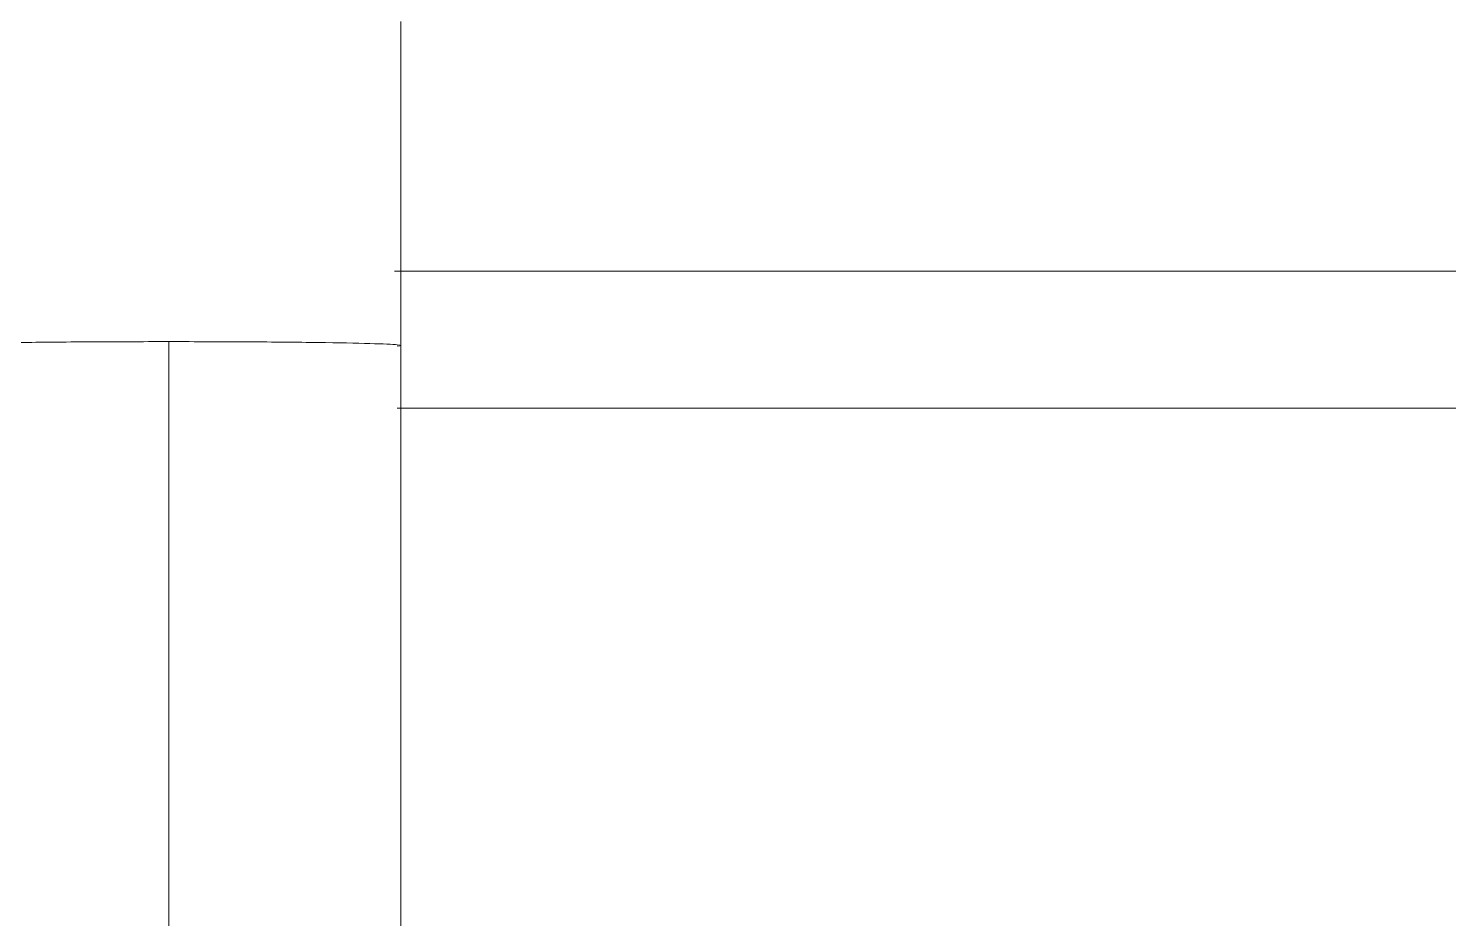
# Model space of a CAD drawing. Header units: millimetres. Extents: x -8546 to 211781, y -3000 to 31870.
# Drawn here: x 24377.8 to 24448.2, y 7009.8 to 7053.9 of the extents above; entities that cross this region are included whole.
import ezdxf

# ---------------------------------------------------------------- set-up
doc = ezdxf.new("R2010")
doc.units = ezdxf.units.MM
doc.layers.add('A-FLOR-PATT', color=8, linetype='Continuous', lineweight=9)
doc.layers.add('P-SANR-FIXT', color=6, linetype='Continuous', lineweight=9)

# ---------------------------------------------------------------- blocks, each defined once
blk = doc.blocks.new('Plumbing_Fixtures-Grohe-Allure-Rainshower_Shower_System_Wall_Mounted-12-METRIC - Allure 27 469 000-445960-1ste verdieping')
at = {"layer": 'P-SANR-FIXT'}
for p, q in [((3728.432, 7041.874), (3819.492, 7041.874)), ((3717.242, 7038.374), (3717.242, 6719.374)), ((3728.742, 6719.374), (3728.742, 7038.181)), ((3728.567, 7035.074), (3818.742, 7035.074))]:
    blk.add_line(p, q, dxfattribs=at)
at = {"layer": 'P-SANR-FIXT', "flags": 128}
blk.add_lwpolyline([(3728.742, 7038.181), (3728.742, 7039.841), (3728.742, 7041.497), (3728.742, 7043.145), (3728.742, 7044.783), (3728.742, 7046.407), (3728.742, 7048.016), (3728.742, 7049.607), (3728.742, 7051.177), (3728.742, 7052.725), (3728.742, 7054.246)], dxfattribs=at)
at = {"layer": 'P-SANR-FIXT'}
for points in [[(3705.918, 7038.144), (3705.685, 7038.169), (3705.685, 7038.217), (3707.076, 7038.283), (3709.702, 7038.334), (3713.228, 7038.367), (3715.904, 7038.374), (3717.242, 7038.374)], [(3717.242, 7038.374), (3718.58, 7038.374), (3721.256, 7038.367), (3724.789, 7038.334), (3727.407, 7038.283), (3728.802, 7038.217), (3728.8, 7038.169), (3728.567, 7038.145)]]:
    blk.add_open_spline(points, degree=3, dxfattribs=at)

msp = doc.modelspace()

# ---------------------------------------------------------------- hatches: boundary and pattern name
at = {"layer": 'A-FLOR-PATT'}
h = msp.add_hatch(dxfattribs=at)
h.set_pattern_fill('FP_115', color=256, style=0, pattern_type=2)
h.set_pattern_definition([(270, (23739.73, 4633.88), (450, 3e-14), []), (0, (23739.73, 4633.88), (0, 450), [])])
h.paths.add_polyline_path([(22969.732, 2116.882), (24169.732, 2116.882), (24169.732, 2226.875), (23294.732, 2226.875), (23220.664, 2233.012), (23148.617, 2251.257), (23080.556, 2281.112), (23018.336, 2321.762), (22969.732, 2366.505), (22969.732, 2226.875)])
h.paths.add_polyline_path([(22799.732, 2709.692), (22846.269, 2709.692), (22846.269, 2714.036), (22858.502, 2787.343), (22882.634, 2857.638), (22918.007, 2923.002), (22963.656, 2981.652), (23018.336, 3031.988), (23080.556, 3072.638), (23148.617, 3102.493), (23225.272, 3121.119), (23294.732, 3126.875), (24194.732, 3126.875), (24268.8, 3120.737), (24344.173, 3101.034), (24408.908, 3072.638), (24471.128, 3031.988), (24525.808, 2981.652), (24571.457, 2923.002), (24606.83, 2857.638), (24632.121, 2780.4), (24643.195, 2709.692), (24904.732, 2709.692), (24904.732, 4119.944), (24902.051, 4119.375), (24902.051, 4116.875), (24886.486, 4116.875), (24886.486, 4119.378), (24881.782, 4119.378), (24881.782, 4659.375), (24904.732, 4659.375), (24904.732, 7150.875), (24494.732, 7150.875), (24494.732, 7117.875), (24478.782, 7117.875), (24479.732, 7083.074), (24486.232, 7082.246), (24486.982, 7083.074), (24543.728, 7082.257), (24543.728, 7035.074), (24486.982, 7035.895), (24486.232, 7035.074), (24396.06, 7035.074), (24396.232, 6805.724), (24508.583, 6805.724), (24511.582, 6802.725), (24511.582, 6555.023), (24508.583, 6552.024), (24260.881, 6552.024), (24257.882, 6555.023), (24257.882, 6802.725), (24260.881, 6805.724), (24373.279, 6805.724), (24373.232, 7035.074), (24283.232, 7035.892), (24282.532, 7035.692), (24235.665, 7035.074), (24235.661, 7035.342), (24225.786, 7036.59), (24225.786, 7082.874), (24282.532, 7082.057), (24283.232, 7083.074), (24289.732, 7083.074), (24289.732, 7117.875), (24274.732, 7117.875), (24274.732, 7150.875), (23904.732, 7150.875), (23904.732, 5716.875), (23804.732, 5716.875), (23804.732, 7150.875), (22574.732, 7150.875), (22574.732, 7144.875), (22582.732, 7144.875), (22582.732, 7094.875), (22574.732, 7094.875), (22574.732, 6294.875), (22582.732, 6294.875), (22582.732, 6244.875), (22574.732, 6244.875), (22574.732, 5116.875), (22643.469, 5116.875), (22643.469, 5190.982), (23055.891, 5190.249), (23055.891, 5116.875), (23094.732, 5116.875), (23094.732, 3596.875), (23055.891, 3596.875), (23055.079, 3522.768), (22643.469, 3522.768), (22643.469, 3596.875), (22574.732, 3596.874), (22574.732, 2709.692), (22792.838, 2709.692)])
h.paths.add_polyline_path([(22792.838, 3546.933), (23031.994, 3546.933), (23031.994, 3596.875), (22667.366, 3596.875), (22667.366, 3546.933)])
h.paths.add_polyline_path([(22667.366, 5116.875), (23031.994, 5116.875), (23031.994, 5166.817), (22667.366, 5166.817), (22667.366, 5118.507)])
h.paths.add_polyline_path([(24344.732, 7092.161), (24345.382, 7092.92), (24345.382, 7096.874), (24369.082, 7096.874), (24369.082, 7127.074), (24349.732, 7127.291), (24349.732, 7150.875), (24344.732, 7150.875), (24344.732, 7117.875), (24328.782, 7117.875), (24329.732, 7092.161)])
h.paths.add_polyline_path([(24439.732, 7096.874), (24440.682, 7117.875), (24424.732, 7117.875), (24424.732, 7150.875), (24419.732, 7150.875), (24419.265, 7127.074), (24400.382, 7127.074), (24400.382, 7096.874), (24419.265, 7097.548), (24415.515, 7109.129), (24416.519, 7112.879), (24419.732, 7115.817), (24423.015, 7116.629), (24426.765, 7115.624), (24429.51, 7112.879), (24436.174, 7096.874), (24439.285, 7096.874)])

# ---------------------------------------------------------------- block references
at = {"layer": 'P-SANR-FIXT'}
msp.add_blockref('Plumbing_Fixtures-Grohe-Allure-Rainshower_Shower_System_Wall_Mounted-12-METRIC - Allure 27 469 000-445960-1ste verdieping', (20667.49, 0), dxfattribs=at)

doc.saveas('drawing.dxf')
